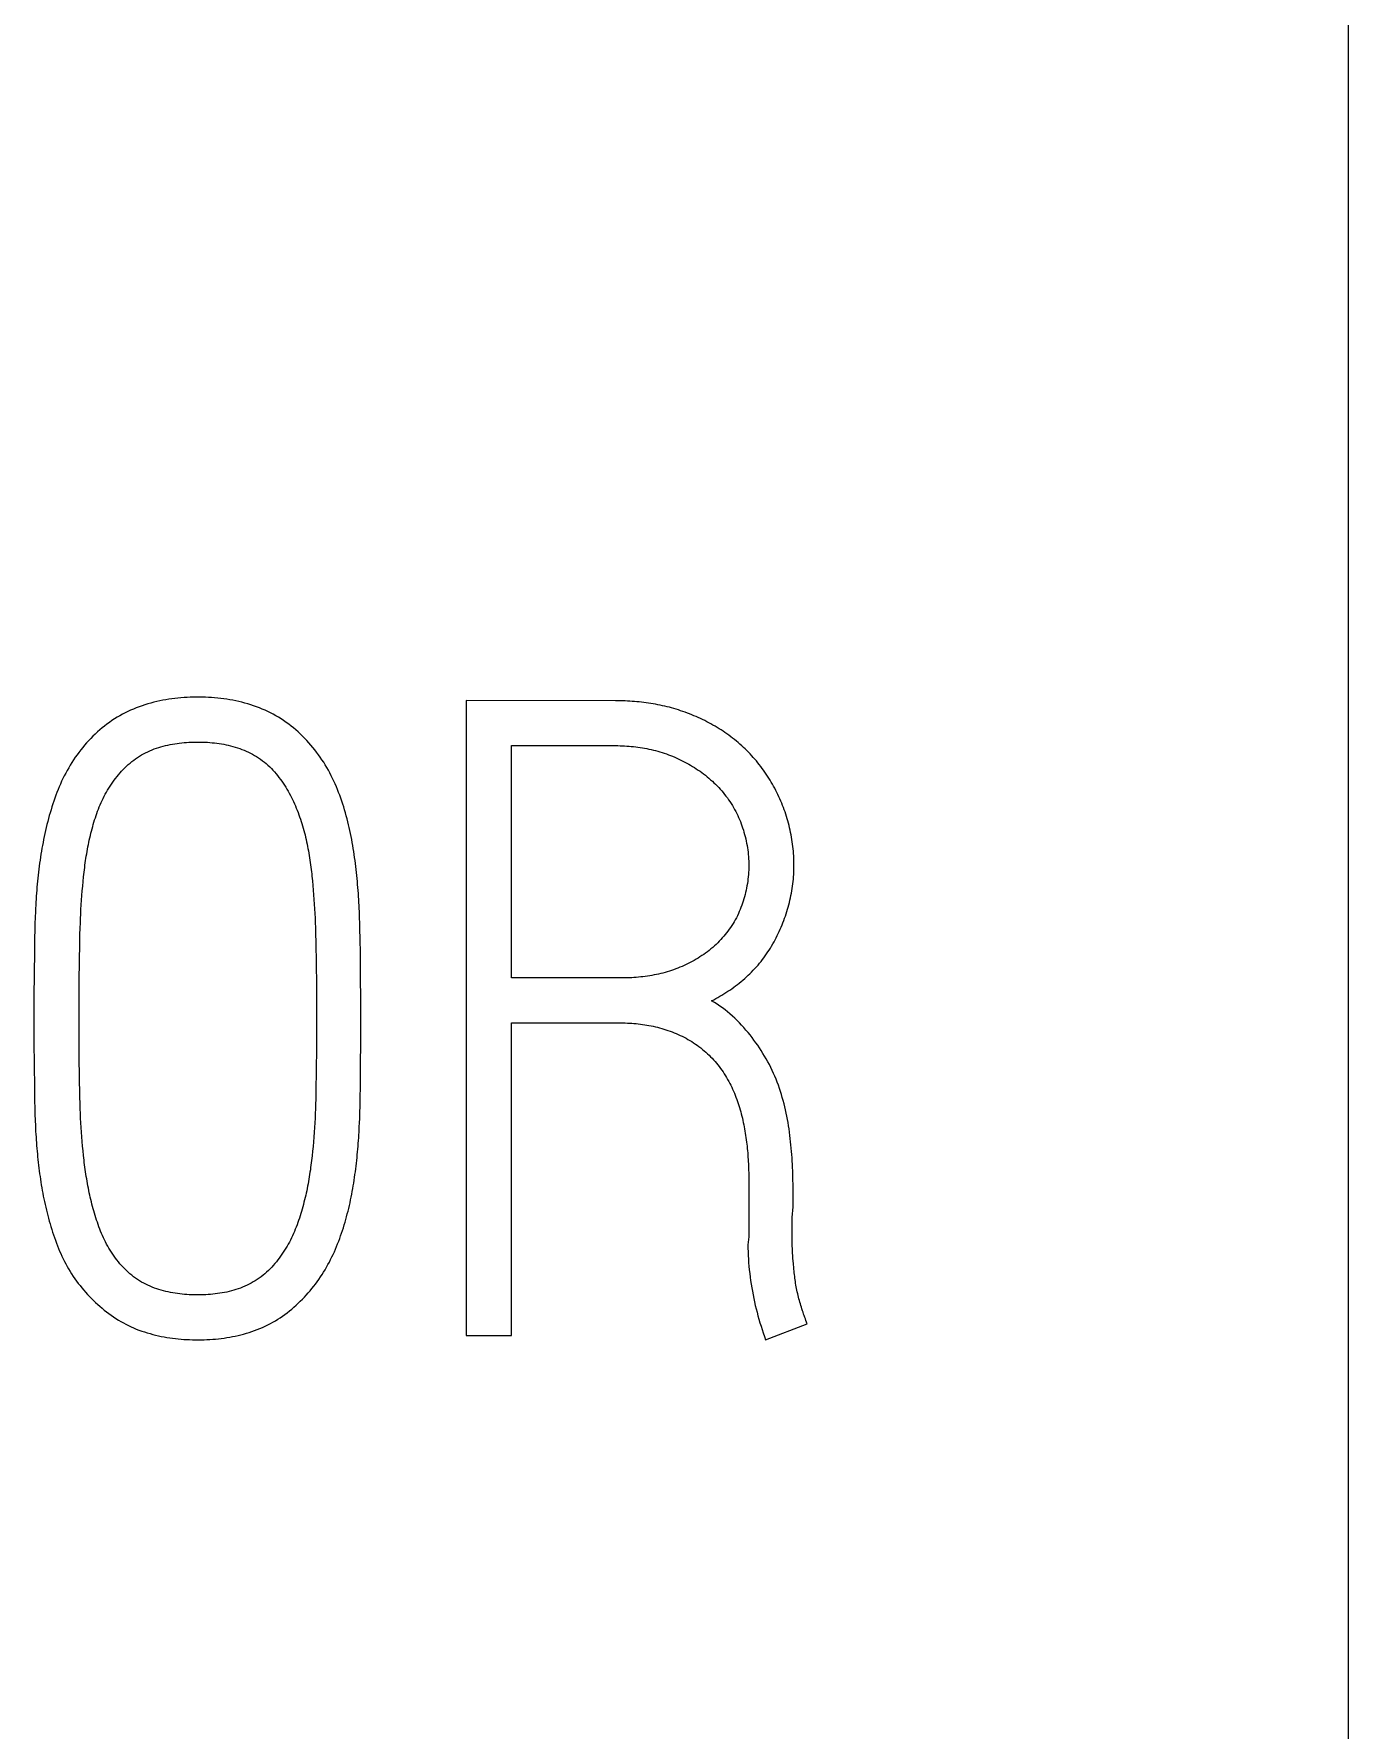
# Model space of a CAD drawing. Extents: x 0 to 420, y 0 to 297.
# Drawn here: x 141.08 to 145.22, y 192.1 to 197.44 of the extents above; entities that cross this region are included whole.
import ezdxf

# ---------------------------------------------------------------- set-up
doc = ezdxf.new("R2010")
doc.units = 0
doc.header["$LTSCALE"] = 23.1
doc.layers.add('10000_FRONT', color=7, linetype='CONTINUOUS')
doc.layers.add('10500_FRONT_LABELING', color=7, linetype='CONTINUOUS')

msp = doc.modelspace()

# ---------------------------------------------------------------- linework, layer by layer
at = {"layer": '10000_FRONT', "color": 7, "linetype": 'CONTINUOUS'}
msp.add_line((145.2156, 230.6424), (145.2156, 140.6424), dxfattribs=at)
at = {"layer": '10500_FRONT_LABELING', "color": 7, "linetype": 'CONTINUOUS'}
for p, q in [((142.4375, 195.3424), (142.4375, 193.3424)), ((142.5799, 194.4686), (142.5799, 195.2009)), ((142.5799, 195.2009), (142.9008, 195.2009)), ((141.2294, 194.7579), (141.2308, 194.7726)), ((141.9516, 194.7889), (141.9531, 194.7743)), ((141.9531, 194.7743), (141.9544, 194.7597)), ((141.9544, 194.7597), (141.9557, 194.7451)), ((141.2249, 194.6994), (141.2259, 194.7141)), ((141.2259, 194.7141), (141.227, 194.7287)), ((141.227, 194.7287), (141.2281, 194.7433)), ((141.2281, 194.7433), (141.2294, 194.7579)), ((141.9557, 194.7451), (141.9569, 194.7305)), ((141.9569, 194.7305), (141.958, 194.7158)), ((141.958, 194.7158), (141.959, 194.7011)), ((141.0795, 194.6595), (141.0789, 194.6405)), ((141.222, 194.6408), (141.2226, 194.6555)), ((141.2226, 194.6555), (141.2233, 194.6701)), ((141.2233, 194.6701), (141.224, 194.6848)), ((141.224, 194.6848), (141.2249, 194.6994)), ((141.959, 194.7011), (141.9599, 194.6864)), ((141.9599, 194.6864), (141.9606, 194.6718)), ((141.9606, 194.6718), (141.9613, 194.657)), ((141.9613, 194.657), (141.9619, 194.6423)), ((142.1017, 194.6592), (142.101, 194.6782)), ((142.1023, 194.6402), (142.1017, 194.6592)), ((141.0784, 194.6214), (141.0778, 194.5929)), ((141.0789, 194.6405), (141.0784, 194.6214)), ((141.2203, 194.5822), (141.2208, 194.6042)), ((141.2208, 194.6042), (141.2215, 194.6262)), ((141.2215, 194.6262), (141.222, 194.6408)), ((141.9619, 194.6423), (141.9625, 194.6276)), ((141.9625, 194.6276), (141.9631, 194.6055)), ((141.9631, 194.6055), (141.9637, 194.5834)), ((142.1028, 194.6212), (142.1023, 194.6402)), ((142.1034, 194.5927), (142.1028, 194.6212)), ((141.0772, 194.5548), (141.0763, 194.4787)), ((141.0778, 194.5929), (141.0772, 194.5548)), ((141.2195, 194.5382), (141.2199, 194.5602)), ((141.2199, 194.5602), (141.2203, 194.5822)), ((141.9637, 194.5834), (141.9641, 194.5613)), ((141.9641, 194.5613), (141.9646, 194.5318)), ((142.1042, 194.5451), (142.1034, 194.5927)), ((142.105, 194.469), (142.1042, 194.5451)), ((141.2186, 194.4722), (141.2191, 194.5089)), ((141.2191, 194.5089), (141.2195, 194.5382)), ((141.9646, 194.5318), (141.9651, 194.4949)), ((141.9651, 194.4949), (141.9654, 194.4654)), ((141.0763, 194.4787), (141.0759, 194.412)), ((141.2182, 194.4135), (141.2184, 194.4429)), ((141.2184, 194.4429), (141.2186, 194.4722)), ((141.9654, 194.4654), (141.9657, 194.4359)), ((142.1054, 194.4024), (142.105, 194.469)), ((142.9231, 194.4686), (142.5799, 194.4686)), ((141.0759, 194.412), (141.0757, 194.3243)), ((141.2181, 194.3842), (141.2182, 194.4135)), ((141.9657, 194.4359), (141.9658, 194.4065)), ((141.9658, 194.4065), (141.9659, 194.377)), ((142.1055, 194.3548), (142.1054, 194.4024)), ((141.2181, 194.3548), (141.2181, 194.3842)), ((141.2181, 194.2946), (141.2181, 194.3548)), ((141.9659, 194.377), (141.9659, 194.3169)), ((142.1053, 194.2614), (142.1055, 194.3548)), ((141.0757, 194.3243), (141.0759, 194.2618)), ((141.2182, 194.2648), (141.2181, 194.2946)), ((141.9659, 194.2871), (141.9657, 194.2574)), ((141.9659, 194.3169), (141.9659, 194.2871)), ((142.5799, 193.3424), (142.5799, 194.3271)), ((142.5799, 194.3271), (142.9175, 194.3271)), ((141.0759, 194.2618), (141.0763, 194.1992)), ((141.2184, 194.2351), (141.2182, 194.2648)), ((141.2187, 194.2054), (141.2184, 194.2351)), ((141.9655, 194.2276), (141.9652, 194.1978)), ((141.9657, 194.2574), (141.9655, 194.2276)), ((142.1049, 194.1986), (142.1053, 194.2614)), ((141.0763, 194.1992), (141.0773, 194.1188)), ((141.2192, 194.1682), (141.2187, 194.2054)), ((141.9652, 194.1978), (141.9647, 194.1606)), ((142.1041, 194.1267), (142.1049, 194.1986)), ((141.0773, 194.1188), (141.0778, 194.0831)), ((141.2196, 194.1384), (141.2192, 194.1682)), ((141.22, 194.1161), (141.2196, 194.1384)), ((141.9643, 194.1309), (141.9638, 194.1085)), ((141.9647, 194.1606), (141.9643, 194.1309)), ((142.1035, 194.0908), (142.1041, 194.1267)), ((141.0778, 194.0831), (141.0784, 194.0563)), ((141.2205, 194.0938), (141.22, 194.1161)), ((141.2211, 194.0715), (141.2205, 194.0938)), ((141.2216, 194.0567), (141.2211, 194.0715)), ((141.9629, 194.0713), (141.9624, 194.0565)), ((141.9633, 194.0862), (141.9629, 194.0713)), ((141.9638, 194.1085), (141.9633, 194.0862)), ((142.103, 194.0639), (142.1035, 194.0908)), ((141.0784, 194.0563), (141.0789, 194.0385)), ((141.0789, 194.0385), (141.0795, 194.0207)), ((141.0795, 194.0207), (141.0803, 194.0028)), ((141.2221, 194.0418), (141.2216, 194.0567)), ((141.2228, 194.0269), (141.2221, 194.0418)), ((141.2235, 194.0121), (141.2228, 194.0269)), ((141.2244, 193.9973), (141.2235, 194.0121)), ((141.9605, 194.0119), (141.9596, 193.997)), ((141.9612, 194.0267), (141.9605, 194.0119)), ((141.9619, 194.0416), (141.9612, 194.0267)), ((141.9624, 194.0565), (141.9619, 194.0416)), ((142.1019, 194.028), (142.1025, 194.0459)), ((142.1025, 194.0459), (142.103, 194.0639)), ((141.2254, 193.9825), (141.2244, 193.9973)), ((141.2264, 193.9677), (141.2254, 193.9825)), ((141.2277, 193.953), (141.2264, 193.9677)), ((141.9575, 193.9674), (141.9563, 193.9526)), ((141.9586, 193.9822), (141.9575, 193.9674)), ((141.9596, 193.997), (141.9586, 193.9822)), ((141.229, 193.9382), (141.2277, 193.953)), ((141.2304, 193.9235), (141.229, 193.9382)), ((141.232, 193.9088), (141.2304, 193.9235)), ((141.955, 193.9378), (141.9535, 193.923)), ((141.9563, 193.9526), (141.955, 193.9378)), ((143.3277, 193.8347), (143.3277, 193.653)), ((143.4673, 193.7446), (143.4672, 193.8102)), ((143.4645, 193.6558), (143.4645, 193.6947)), ((143.3277, 193.653), (143.3249, 193.6281)), ((143.4645, 193.6447), (143.4645, 193.6558)), ((143.4693, 193.556), (143.4683, 193.5671)), ((143.3808, 193.3285), (143.5119, 193.3784)), ((142.4375, 193.3424), (142.5799, 193.3424))]:
    msp.add_line(p, q, dxfattribs=at)
for points in [[(142.101, 194.6782), (142.1006, 194.6877), (142.1001, 194.6971), (142.0996, 194.7066), (142.099, 194.7161), (142.0984, 194.7256), (142.0977, 194.735), (142.097, 194.7445), (142.0963, 194.754), (142.0955, 194.7634), (142.0946, 194.7729), (142.0937, 194.7823), (142.0928, 194.7918), (142.0918, 194.8012), (142.0908, 194.8107), (142.0897, 194.8201), (142.0885, 194.8295), (142.0873, 194.839), (142.086, 194.8484), (142.0847, 194.8578), (142.0833, 194.8672), (142.0818, 194.8766), (142.0802, 194.886), (142.0786, 194.8954), (142.0769, 194.9048), (142.0751, 194.9142), (142.0732, 194.9235), (142.0712, 194.9329), (142.0691, 194.9423), (142.0669, 194.9516), (142.0646, 194.961), (142.0622, 194.9703), (142.0597, 194.9796), (142.057, 194.9889), (142.0543, 194.9982), (142.0515, 195.0075), (142.0485, 195.0167), (142.0455, 195.0259), (142.0424, 195.035), (142.0391, 195.0441), (142.0357, 195.0531), (142.0322, 195.0621), (142.0285, 195.071), (142.0247, 195.0798), (142.0208, 195.0886), (142.0167, 195.0973), (142.0124, 195.106), (142.008, 195.1146), (142.0034, 195.1231), (141.9986, 195.1315), (141.9937, 195.1399), (141.9885, 195.1481), (141.9832, 195.1562), (141.9777, 195.1642), (141.9721, 195.1721), (141.9664, 195.1799), (141.9605, 195.1875), (141.9545, 195.195), (141.9484, 195.2023), (141.9421, 195.2096), (141.9356, 195.2167), (141.929, 195.2236), (141.9222, 195.2305), (141.9153, 195.2371), (141.9083, 195.2437), (141.901, 195.2501), (141.8936, 195.2563), (141.886, 195.2624), (141.8783, 195.2683), (141.8704, 195.2741), (141.8624, 195.2796), (141.8544, 195.2849), (141.8462, 195.29), (141.8379, 195.2949), (141.8295, 195.2996), (141.821, 195.304), (141.8124, 195.3083), (141.8037, 195.3123), (141.7949, 195.3161), (141.786, 195.3198), (141.777, 195.3232), (141.7679, 195.3264), (141.7587, 195.3295), (141.7494, 195.3323), (141.7401, 195.335), (141.7306, 195.3374), (141.7212, 195.3397), (141.7117, 195.3418), (141.7022, 195.3437), (141.6927, 195.3454), (141.6832, 195.3469), (141.6737, 195.3483), (141.6642, 195.3495), (141.6546, 195.3505), (141.645, 195.3513), (141.6354, 195.3521), (141.6258, 195.3526), (141.6162, 195.353), (141.6066, 195.3533), (141.5969, 195.3534), (141.5873, 195.3534), (141.5776, 195.3533), (141.5679, 195.353), (141.5582, 195.3526), (141.5486, 195.352), (141.5389, 195.3513), (141.5292, 195.3505), (141.5196, 195.3494), (141.5101, 195.3482), (141.5005, 195.3469), (141.491, 195.3453), (141.4816, 195.3436), (141.4721, 195.3418), (141.4628, 195.3397), (141.4534, 195.3374), (141.4441, 195.335), (141.4348, 195.3324), (141.4256, 195.3295), (141.4164, 195.3265), (141.4073, 195.3233), (141.3982, 195.3198), (141.3892, 195.3161), (141.3803, 195.3123), (141.3715, 195.3082), (141.3628, 195.3039), (141.3543, 195.2995), (141.3459, 195.2948), (141.3376, 195.2899), (141.3295, 195.2848), (141.3214, 195.2795), (141.3135, 195.274), (141.3057, 195.2684), (141.2981, 195.2625), (141.2905, 195.2564), (141.2831, 195.2502), (141.2758, 195.2437), (141.2687, 195.2371), (141.2617, 195.2304), (141.2549, 195.2235), (141.2483, 195.2165), (141.2418, 195.2094), (141.2355, 195.2021), (141.2293, 195.1947), (141.2232, 195.1872), (141.2174, 195.1795), (141.2116, 195.1718), (141.206, 195.1639), (141.2006, 195.1559), (141.1953, 195.1478), (141.1901, 195.1395), (141.1852, 195.1312), (141.1804, 195.1228), (141.1758, 195.1143), (141.1714, 195.1057), (141.1672, 195.0971), (141.1631, 195.0884), (141.1592, 195.0797), (141.1554, 195.0709), (141.1518, 195.062), (141.1483, 195.0531), (141.1449, 195.0441), (141.1416, 195.0351), (141.1385, 195.0261), (141.1354, 195.017), (141.1325, 195.0078), (141.1296, 194.9987)], [(143.2105, 194.3965), (143.2172, 194.3999), (143.2237, 194.4035), (143.2302, 194.4071), (143.2367, 194.4108), (143.2431, 194.4146), (143.2494, 194.4185), (143.2557, 194.4225), (143.2619, 194.4265), (143.2681, 194.4306), (143.2742, 194.4348), (143.2802, 194.4391), (143.2861, 194.4435), (143.292, 194.448), (143.2979, 194.4526), (143.3036, 194.4572), (143.3093, 194.462), (143.3149, 194.4669), (143.3205, 194.4718), (143.326, 194.4769), (143.3314, 194.4821), (143.3367, 194.4873), (143.3419, 194.4927), (143.3471, 194.4981), (143.3521, 194.5037), (143.357, 194.5093), (143.3617, 194.5149), (143.3664, 194.5207), (143.371, 194.5265), (143.3754, 194.5324), (143.3797, 194.5384), (143.384, 194.5444), (143.3881, 194.5506), (143.3921, 194.5567), (143.396, 194.563), (143.3998, 194.5693), (143.4036, 194.5757), (143.4072, 194.5821), (143.4107, 194.5887), (143.4141, 194.5952), (143.4175, 194.6019), (143.4207, 194.6086), (143.4239, 194.6153), (143.4269, 194.6221), (143.4299, 194.629), (143.4327, 194.6359), (143.4355, 194.6428), (143.4381, 194.6498), (143.4407, 194.6568), (143.4431, 194.6638), (143.4455, 194.6708), (143.4477, 194.6778), (143.4499, 194.6849), (143.4519, 194.6921), (143.4539, 194.6992), (143.4557, 194.7064), (143.4575, 194.7136), (143.4591, 194.7208), (143.4606, 194.7281), (143.462, 194.7354), (143.4633, 194.7427), (143.4645, 194.7501), (143.4656, 194.7575), (143.4665, 194.7649), (143.4674, 194.7723), (143.4681, 194.7797), (143.4687, 194.7872), (143.4692, 194.7946), (143.4696, 194.802), (143.4698, 194.8094), (143.47, 194.8168), (143.4701, 194.8242), (143.47, 194.8315), (143.4698, 194.8389), (143.4696, 194.8463), (143.4692, 194.8537), (143.4687, 194.861), (143.4681, 194.8684), (143.4674, 194.8757), (143.4666, 194.8831), (143.4657, 194.8904), (143.4647, 194.8978), (143.4635, 194.9051), (143.4623, 194.9125), (143.461, 194.9198), (143.4595, 194.9271), (143.4579, 194.9344), (143.4563, 194.9417), (143.4545, 194.9489), (143.4527, 194.9561), (143.4507, 194.9633), (143.4486, 194.9704), (143.4465, 194.9775), (143.4442, 194.9846), (143.4419, 194.9916), (143.4394, 194.9986), (143.4369, 195.0055), (143.4343, 195.0124), (143.4315, 195.0193), (143.4287, 195.0261), (143.4258, 195.0329), (143.4228, 195.0396), (143.4196, 195.0464), (143.4164, 195.053), (143.4131, 195.0596), (143.4096, 195.0662), (143.4061, 195.0728), (143.4024, 195.0793), (143.3987, 195.0857), (143.3948, 195.0921), (143.3908, 195.0985), (143.3868, 195.1048), (143.3827, 195.111), (143.3785, 195.1171), (143.3742, 195.1231), (143.3698, 195.1291), (143.3653, 195.135), (143.3608, 195.1408), (143.3562, 195.1466), (143.3515, 195.1523), (143.3467, 195.1579), (143.3418, 195.1635), (143.3369, 195.169), (143.3318, 195.1744), (143.3267, 195.1797), (143.3215, 195.185), (143.3162, 195.1902), (143.3109, 195.1953), (143.3054, 195.2003), (143.2999, 195.2053), (143.2942, 195.2102), (143.2885, 195.215), (143.2827, 195.2197), (143.2768, 195.2243), (143.2709, 195.2289), (143.2649, 195.2333), (143.2588, 195.2377), (143.2527, 195.2419), (143.2465, 195.246), (143.2403, 195.2501), (143.234, 195.254), (143.2277, 195.2579), (143.2214, 195.2617), (143.2149, 195.2654), (143.2085, 195.269), (143.202, 195.2725), (143.1954, 195.276), (143.1888, 195.2794), (143.1821, 195.2826), (143.1754, 195.2858), (143.1687, 195.289), (143.1619, 195.292), (143.1551, 195.2949), (143.1482, 195.2978), (143.1412, 195.3006), (143.1342, 195.3033), (143.1272, 195.3059), (143.1202, 195.3084), (143.1131, 195.3108), (143.1061, 195.3131), (143.099, 195.3153), (143.0919, 195.3174), (143.0847, 195.3194), (143.0776, 195.3214), (143.0704, 195.3232), (143.0632, 195.3249), (143.056, 195.3266), (143.0487, 195.3281), (143.0415, 195.3296), (143.0342, 195.3309), (143.0269, 195.3322), (143.0196, 195.3334), (143.0123, 195.3346), (143.0049, 195.3356), (142.9976, 195.3366), (142.9902, 195.3374), (142.9828, 195.3382), (142.9754, 195.339), (142.9679, 195.3396), (142.9605, 195.3402), (142.953, 195.3407), (142.9456, 195.3412), (142.9381, 195.3415), (142.9307, 195.3418), (142.9232, 195.3421), (142.9157, 195.3422), (142.9083, 195.3423), (142.4375, 195.3424)], [(141.2308, 194.7726), (141.2323, 194.7872), (141.2331, 194.7945), (141.2339, 194.8018), (141.2347, 194.8091), (141.2356, 194.8164), (141.2366, 194.8237), (141.2376, 194.831), (141.2386, 194.8383), (141.2396, 194.8455), (141.2408, 194.8528), (141.2419, 194.86), (141.2432, 194.8672), (141.2444, 194.8744), (141.2458, 194.8816), (141.2472, 194.8888), (141.2487, 194.8959), (141.2502, 194.9031), (141.2518, 194.9102), (141.2535, 194.9173), (141.2552, 194.9244), (141.257, 194.9314), (141.2588, 194.9385), (141.2608, 194.9455), (141.2628, 194.9525), (141.2648, 194.9595), (141.267, 194.9665), (141.2692, 194.9734), (141.2715, 194.9803), (141.2739, 194.9872), (141.2764, 194.9941), (141.279, 195.0009), (141.2817, 195.0077), (141.2846, 195.0145), (141.2875, 195.0212), (141.2906, 195.0279), (141.2938, 195.0346), (141.2971, 195.0412), (141.3006, 195.0478), (141.3042, 195.0543), (141.308, 195.0607), (141.3118, 195.0671), (141.3158, 195.0733), (141.3199, 195.0794), (141.3241, 195.0855), (141.3284, 195.0915), (141.3329, 195.0974), (141.3375, 195.1032), (141.3422, 195.1089), (141.347, 195.1145), (141.352, 195.12), (141.3571, 195.1254), (141.3623, 195.1307), (141.3677, 195.1359), (141.3731, 195.1409), (141.3787, 195.1457), (141.3844, 195.1504), (141.3902, 195.1549), (141.3961, 195.1593), (141.4021, 195.1634), (141.4082, 195.1674), (141.4145, 195.1713), (141.4209, 195.1749), (141.4275, 195.1784), (141.4341, 195.1816), (141.4409, 195.1847), (141.4478, 195.1876), (141.4548, 195.1903), (141.4618, 195.1928), (141.4688, 195.1951), (141.4759, 195.1972), (141.483, 195.1991), (141.4902, 195.2009), (141.4974, 195.2026), (141.5046, 195.2041), (141.5119, 195.2054), (141.5192, 195.2066), (141.5265, 195.2077), (141.5338, 195.2087), (141.5412, 195.2095), (141.5486, 195.2102), (141.5561, 195.2108), (141.5635, 195.2112), (141.5709, 195.2116), (141.5783, 195.2118), (141.5857, 195.212), (141.593, 195.212), (141.6004, 195.2119), (141.6078, 195.2118), (141.6151, 195.2115), (141.6225, 195.2111), (141.6298, 195.2106), (141.6371, 195.21), (141.6445, 195.2092), (141.6518, 195.2084), (141.659, 195.2074), (141.6663, 195.2062), (141.6736, 195.205), (141.6809, 195.2035), (141.6881, 195.202), (141.6953, 195.2002), (141.7026, 195.1983), (141.7097, 195.1962), (141.7169, 195.194), (141.7239, 195.1916), (141.7309, 195.189), (141.7378, 195.1863), (141.7446, 195.1833), (141.7514, 195.1802), (141.758, 195.177), (141.7646, 195.1735), (141.771, 195.1698), (141.7774, 195.166), (141.7837, 195.1619), (141.7899, 195.1576), (141.7959, 195.1532), (141.8018, 195.1486), (141.8075, 195.1439), (141.8131, 195.139), (141.8184, 195.1339), (141.8237, 195.1287), (141.8287, 195.1233), (141.8337, 195.1177), (141.8385, 195.112), (141.8431, 195.1062), (141.8477, 195.1003), (141.8521, 195.0943), (141.8564, 195.0882), (141.8607, 195.0821), (141.8648, 195.0759), (141.8688, 195.0696), (141.8726, 195.0633), (141.8764, 195.057), (141.88, 195.0505), (141.8836, 195.044), (141.887, 195.0375), (141.8903, 195.0309), (141.8934, 195.0242), (141.8965, 195.0175), (141.8995, 195.0107), (141.9023, 195.0039), (141.9051, 194.997)], [(142.9008, 195.2009), (142.9079, 195.2009), (142.915, 195.2007), (142.9221, 195.2005), (142.9292, 195.2003), (142.9363, 195.1999), (142.9433, 195.1995), (142.9504, 195.199), (142.9574, 195.1983), (142.9645, 195.1976), (142.9715, 195.1969), (142.9785, 195.196), (142.9855, 195.195), (142.9924, 195.1939), (142.9994, 195.1927), (143.0063, 195.1914), (143.0133, 195.19), (143.0202, 195.1885), (143.0271, 195.1869), (143.034, 195.1852), (143.0408, 195.1833), (143.0477, 195.1813), (143.0545, 195.1792), (143.0613, 195.177), (143.068, 195.1746), (143.0747, 195.1722), (143.0813, 195.1696), (143.0878, 195.167), (143.0943, 195.1642), (143.1008, 195.1614), (143.1072, 195.1584), (143.1135, 195.1554), (143.1198, 195.1522), (143.1261, 195.149), (143.1322, 195.1457), (143.1384, 195.1423), (143.1445, 195.1388), (143.1505, 195.1352), (143.1565, 195.1315), (143.1624, 195.1277), (143.1682, 195.1238), (143.1741, 195.1198), (143.1798, 195.1156), (143.1855, 195.1114), (143.1911, 195.1071), (143.1967, 195.1026), (143.2022, 195.0981), (143.2076, 195.0934), (143.2129, 195.0886), (143.2181, 195.0837), (143.2232, 195.0788), (143.2282, 195.0737), (143.2331, 195.0686), (143.2379, 195.0634), (143.2426, 195.0581), (143.2471, 195.0527), (143.2516, 195.0472), (143.2559, 195.0416), (143.2602, 195.0359), (143.2643, 195.0302), (143.2683, 195.0243), (143.2722, 195.0183), (143.2759, 195.0122), (143.2796, 195.0061), (143.2831, 194.9998), (143.2864, 194.9935), (143.2896, 194.9872), (143.2927, 194.9808), (143.2957, 194.9743), (143.2985, 194.9678), (143.3011, 194.9612), (143.3037, 194.9546), (143.3061, 194.948), (143.3084, 194.9413), (143.3106, 194.9345), (143.3126, 194.9277), (143.3145, 194.9209), (143.3163, 194.914), (143.318, 194.9071), (143.3196, 194.9001), (143.321, 194.8931), (143.3223, 194.8861), (143.3235, 194.8791), (143.3245, 194.872), (143.3254, 194.865), (143.3261, 194.858), (143.3267, 194.8509), (143.3272, 194.8439), (143.3275, 194.8368), (143.3277, 194.8298), (143.3277, 194.8227), (143.3277, 194.8156), (143.3274, 194.8086), (143.3271, 194.8015), (143.3266, 194.7944), (143.3259, 194.7873), (143.3252, 194.7802), (143.3243, 194.7731), (143.3232, 194.766), (143.322, 194.759), (143.3207, 194.752), (143.3193, 194.7451), (143.3177, 194.7382), (143.316, 194.7313), (143.3142, 194.7245), (143.3122, 194.7177), (143.3102, 194.7109), (143.308, 194.7042), (143.3056, 194.6976), (143.3031, 194.6909), (143.3005, 194.6843), (143.2978, 194.6778), (143.2948, 194.6713), (143.2918, 194.6649), (143.2886, 194.6585), (143.2852, 194.6521), (143.2817, 194.6459), (143.278, 194.6398), (143.2743, 194.6338), (143.2703, 194.6279), (143.2663, 194.6221), (143.2622, 194.6164), (143.2579, 194.6108), (143.2535, 194.6053), (143.249, 194.5999), (143.2443, 194.5946), (143.2396, 194.5893), (143.2347, 194.5842), (143.2297, 194.5792), (143.2246, 194.5743), (143.2194, 194.5694), (143.214, 194.5647), (143.2085, 194.5601), (143.203, 194.5556), (143.1974, 194.5512), (143.1917, 194.547), (143.1859, 194.5429), (143.18, 194.5389), (143.174, 194.535), (143.168, 194.5313), (143.1619, 194.5276), (143.1558, 194.5241), (143.1496, 194.5206), (143.1433, 194.5173), (143.1369, 194.5141), (143.1305, 194.511), (143.124, 194.5079), (143.1175, 194.505), (143.1109, 194.5022), (143.1043, 194.4996), (143.0977, 194.497), (143.091, 194.4946), (143.0843, 194.4923), (143.0776, 194.4901), (143.0708, 194.488), (143.064, 194.4861), (143.0572, 194.4842), (143.0503, 194.4825), (143.0434, 194.4809), (143.0365, 194.4794), (143.0295, 194.478), (143.0225, 194.4767), (143.0155, 194.4755), (143.0085, 194.4744), (143.0014, 194.4734), (142.9943, 194.4726), (142.9872, 194.4718), (142.9801, 194.4711), (142.973, 194.4705), (142.9659, 194.47), (142.9588, 194.4695), (142.9517, 194.4692), (142.9445, 194.4689), (142.9374, 194.4687), (142.9302, 194.4686), (142.9231, 194.4686)], [(141.1296, 194.9987), (141.1269, 194.9894), (141.1242, 194.9802), (141.1216, 194.9709), (141.1191, 194.9616), (141.1168, 194.9523), (141.1145, 194.9429), (141.1123, 194.9335), (141.1102, 194.9241), (141.1082, 194.9147), (141.1062, 194.9053), (141.1044, 194.8959), (141.1027, 194.8865), (141.101, 194.8771), (141.0994, 194.8677), (141.0979, 194.8583), (141.0964, 194.8488), (141.0951, 194.8394), (141.0938, 194.83), (141.0925, 194.8205), (141.0913, 194.8111), (141.0902, 194.8016), (141.0891, 194.7922), (141.0881, 194.7827), (141.0871, 194.7733), (141.0862, 194.7638), (141.0853, 194.7543), (141.0845, 194.7449), (141.0838, 194.7354), (141.0831, 194.7259), (141.0824, 194.7164), (141.0818, 194.707), (141.0813, 194.6975), (141.0808, 194.688), (141.0803, 194.6785), (141.0795, 194.6595)], [(141.9051, 194.997), (141.9078, 194.9901), (141.9103, 194.9831), (141.9128, 194.9761), (141.9152, 194.9691), (141.9176, 194.962), (141.9198, 194.9549), (141.9219, 194.9478), (141.924, 194.9406), (141.926, 194.9335), (141.9279, 194.9264), (141.9297, 194.9192), (141.9315, 194.912), (141.9332, 194.9049), (141.9348, 194.8977), (141.9363, 194.8905), (141.9377, 194.8833), (141.9391, 194.8761), (141.9405, 194.8688), (141.9417, 194.8616), (141.9429, 194.8544), (141.9441, 194.8471), (141.9452, 194.8399), (141.9462, 194.8326), (141.9472, 194.8254), (141.9482, 194.8181), (141.9491, 194.8108), (141.9499, 194.8035), (141.9508, 194.7962), (141.9516, 194.7889)], [(143.4672, 193.8102), (143.4671, 193.8204), (143.467, 193.8306), (143.4668, 193.8408), (143.4665, 193.851), (143.4661, 193.8611), (143.4657, 193.8713), (143.4652, 193.8814), (143.4647, 193.8916), (143.464, 193.9017), (143.4633, 193.9119), (143.4625, 193.922), (143.4616, 193.9321), (143.4606, 193.9423), (143.4596, 193.9524), (143.4584, 193.9625), (143.4572, 193.9726), (143.4559, 193.9827), (143.4545, 193.9928), (143.4529, 194.0028), (143.4513, 194.0129), (143.4495, 194.0229), (143.4476, 194.0329), (143.4456, 194.0428), (143.4435, 194.0527), (143.4412, 194.0626), (143.4387, 194.0724), (143.4362, 194.0822), (143.4334, 194.0919), (143.4305, 194.1016), (143.4275, 194.1112), (143.4243, 194.1208), (143.4209, 194.1303), (143.4174, 194.1398), (143.4137, 194.1493), (143.4098, 194.1587), (143.4057, 194.168), (143.4015, 194.1773), (143.3971, 194.1865), (143.3925, 194.1956), (143.3877, 194.2046), (143.3828, 194.2135), (143.3777, 194.2223), (143.3725, 194.231), (143.3671, 194.2396), (143.3616, 194.248), (143.3559, 194.2564), (143.3501, 194.2647), (143.3441, 194.2728), (143.338, 194.2809), (143.3317, 194.2889), (143.3254, 194.2968), (143.3188, 194.3045), (143.3121, 194.3122), (143.3052, 194.3197), (143.2982, 194.3271), (143.291, 194.3344), (143.2836, 194.3415), (143.2761, 194.3484), (143.2685, 194.3551), (143.2607, 194.3616), (143.2528, 194.368), (143.2447, 194.3741), (143.2364, 194.38), (143.228, 194.3857), (143.2193, 194.3912), (143.2105, 194.3965)], [(142.9175, 194.3271), (142.9245, 194.3271), (142.9314, 194.327), (142.9383, 194.3268), (142.9452, 194.3265), (142.9521, 194.3261), (142.9589, 194.3257), (142.9658, 194.3252), (142.9726, 194.3246), (142.9794, 194.3239), (142.9862, 194.3231), (142.993, 194.3222), (142.9998, 194.3212), (143.0066, 194.3201), (143.0133, 194.3189), (143.02, 194.3177), (143.0268, 194.3163), (143.0334, 194.3148), (143.0401, 194.3132), (143.0468, 194.3115), (143.0534, 194.3096), (143.06, 194.3077), (143.0666, 194.3056), (143.0732, 194.3034), (143.0798, 194.3011), (143.0863, 194.2987), (143.0928, 194.2961), (143.0992, 194.2935), (143.1055, 194.2907), (143.1118, 194.2878), (143.118, 194.2848), (143.1242, 194.2816), (143.1302, 194.2784), (143.1362, 194.275), (143.1422, 194.2715), (143.148, 194.2679), (143.1538, 194.2642), (143.1596, 194.2603), (143.1652, 194.2564), (143.1708, 194.2522), (143.1763, 194.248), (143.1818, 194.2437), (143.1871, 194.2392), (143.1923, 194.2346), (143.1975, 194.2299), (143.2025, 194.2252), (143.2074, 194.2203), (143.2122, 194.2154), (143.2168, 194.2103), (143.2214, 194.2052), (143.2259, 194.1999), (143.2302, 194.1946), (143.2344, 194.1892), (143.2386, 194.1836), (143.2426, 194.178), (143.2465, 194.1723), (143.2503, 194.1665), (143.254, 194.1606), (143.2576, 194.1547), (143.2611, 194.1487), (143.2645, 194.1426), (143.2677, 194.1365), (143.2709, 194.1303), (143.2739, 194.1241), (143.2768, 194.1179), (143.2796, 194.1116), (143.2823, 194.1053), (143.2849, 194.0989), (143.2874, 194.0925), (143.2898, 194.0861), (143.2921, 194.0796), (143.2943, 194.0731), (143.2964, 194.0666), (143.2985, 194.06), (143.3004, 194.0534), (143.3023, 194.0467), (143.3041, 194.04), (143.3058, 194.0333), (143.3074, 194.0266), (143.3089, 194.0198), (143.3104, 194.0131), (143.3118, 194.0063), (143.3131, 193.9995), (143.3144, 193.9927), (143.3156, 193.9859), (143.3167, 193.9791), (143.3178, 193.9722), (143.3188, 193.9654), (143.3197, 193.9586), (143.3206, 193.9517), (143.3214, 193.9449), (143.3222, 193.9381), (143.3229, 193.9312), (143.3236, 193.9243), (143.3242, 193.9175), (143.3247, 193.9106), (143.3252, 193.9037), (143.3257, 193.8968), (143.3261, 193.89), (143.3264, 193.8831), (143.3268, 193.8762), (143.327, 193.8693), (143.3272, 193.8624), (143.3274, 193.8555), (143.3276, 193.8486), (143.3277, 193.8416), (143.3277, 193.8347)], [(142.0105, 193.5813), (142.0145, 193.5895), (142.0184, 193.5976), (142.0221, 193.6058), (142.0257, 193.6141), (142.0292, 193.6224), (142.0325, 193.6308), (142.0358, 193.6392), (142.0389, 193.6476), (142.042, 193.656), (142.0449, 193.6646), (142.0478, 193.6731), (142.0505, 193.6817), (142.0532, 193.6903), (142.0558, 193.6989), (142.0583, 193.7076), (142.0607, 193.7163), (142.063, 193.725), (142.0653, 193.7338), (142.0674, 193.7426), (142.0695, 193.7514), (142.0715, 193.7603), (142.0734, 193.7691), (142.0752, 193.778), (142.0769, 193.7869), (142.0786, 193.7958), (142.0802, 193.8047), (142.0817, 193.8136), (142.0831, 193.8225), (142.0845, 193.8314), (142.0858, 193.8403), (142.0871, 193.8492), (142.0883, 193.8581), (142.0894, 193.867), (142.0905, 193.8759), (142.0916, 193.8849), (142.0926, 193.8938), (142.0935, 193.9027), (142.0944, 193.9116), (142.0953, 193.9206), (142.0961, 193.9295), (142.0968, 193.9385), (142.0976, 193.9474), (142.0982, 193.9563), (142.0988, 193.9653), (142.0994, 193.9742), (142.0999, 193.9832), (142.1004, 193.9921), (142.1008, 194.0011), (142.1012, 194.0101), (142.1019, 194.028)], [(141.0803, 194.0028), (141.0807, 193.9939), (141.0812, 193.985), (141.0817, 193.9761), (141.0823, 193.9672), (141.0829, 193.9583), (141.0835, 193.9495), (141.0842, 193.9406), (141.0849, 193.9317), (141.0857, 193.9228), (141.0866, 193.9139), (141.0874, 193.9051), (141.0884, 193.8962), (141.0893, 193.8873), (141.0904, 193.8785), (141.0914, 193.8696), (141.0926, 193.8608), (141.0938, 193.8519), (141.095, 193.8431), (141.0963, 193.8343), (141.0976, 193.8254), (141.099, 193.8166), (141.1005, 193.8078), (141.102, 193.799), (141.1036, 193.7902), (141.1053, 193.7814), (141.1071, 193.7726), (141.1089, 193.7638), (141.1108, 193.755), (141.1128, 193.7462), (141.1149, 193.7374), (141.117, 193.7287), (141.1193, 193.7199), (141.1216, 193.7112), (141.124, 193.7024), (141.1265, 193.6937), (141.1291, 193.685), (141.1318, 193.6763), (141.1346, 193.6676), (141.1374, 193.659), (141.1403, 193.6504), (141.1434, 193.6419), (141.1465, 193.6334), (141.1498, 193.6249), (141.1532, 193.6166), (141.1566, 193.6082), (141.1603, 193.5999), (141.164, 193.5917), (141.1679, 193.5835), (141.172, 193.5754), (141.1761, 193.5674), (141.1805, 193.5595), (141.185, 193.5516), (141.1897, 193.5438), (141.1946, 193.536), (141.1996, 193.5284), (141.2048, 193.5209), (141.2101, 193.5135), (141.2156, 193.5062), (141.2211, 193.4991), (141.2268, 193.4921), (141.2327, 193.4852), (141.2386, 193.4784), (141.2447, 193.4717), (141.2509, 193.4652), (141.2572, 193.4587), (141.2636, 193.4524), (141.2701, 193.4461), (141.2768, 193.44), (141.2835, 193.434), (141.2904, 193.428), (141.2974, 193.4222), (141.3045, 193.4165), (141.3117, 193.411), (141.3191, 193.4056), (141.3266, 193.4004), (141.3341, 193.3954), (141.3418, 193.3905), (141.3496, 193.3859), (141.3574, 193.3815), (141.3654, 193.3772), (141.3735, 193.3732), (141.3816, 193.3694), (141.3899, 193.3658), (141.3983, 193.3623), (141.4067, 193.3591), (141.4153, 193.356), (141.4239, 193.3531), (141.4326, 193.3503), (141.4414, 193.3478), (141.4502, 193.3454), (141.459, 193.3432), (141.4678, 193.3412), (141.4767, 193.3393), (141.4856, 193.3376), (141.4945, 193.3361), (141.5034, 193.3347), (141.5123, 193.3334), (141.5213, 193.3324), (141.5302, 193.3314), (141.5392, 193.3306), (141.5482, 193.3299), (141.5572, 193.3294), (141.5663, 193.329), (141.5753, 193.3287), (141.5844, 193.3285), (141.5935, 193.3285), (141.6026, 193.3286), (141.6117, 193.3288), (141.6207, 193.3291), (141.6298, 193.3296), (141.6389, 193.3302), (141.6479, 193.3309), (141.6569, 193.3318), (141.6658, 193.3328), (141.6747, 193.334), (141.6836, 193.3353), (141.6925, 193.3368), (141.7013, 193.3384), (141.7101, 193.3402), (141.7189, 193.3421), (141.7276, 193.3443), (141.7363, 193.3465), (141.745, 193.349), (141.7536, 193.3516), (141.7622, 193.3544), (141.7707, 193.3575), (141.7792, 193.3607), (141.7877, 193.3641), (141.7961, 193.3677), (141.8044, 193.3715), (141.8126, 193.3754), (141.8207, 193.3796), (141.8286, 193.384), (141.8364, 193.3885), (141.8441, 193.3932), (141.8517, 193.3981), (141.8591, 193.4032), (141.8665, 193.4085), (141.8737, 193.4139), (141.8808, 193.4195), (141.8878, 193.4252), (141.8948, 193.4311), (141.9016, 193.4372), (141.9083, 193.4434), (141.9148, 193.4497), (141.9213, 193.4561), (141.9276, 193.4627), (141.9337, 193.4694), (141.9398, 193.4761), (141.9457, 193.483), (141.9515, 193.49), (141.9571, 193.4971), (141.9626, 193.5042), (141.968, 193.5115), (141.9733, 193.5189), (141.9784, 193.5264), (141.9834, 193.534), (141.9883, 193.5416), (141.9931, 193.5494), (141.9977, 193.5573), (142.0021, 193.5653), (142.0064, 193.5733), (142.0105, 193.5813)], [(141.2731, 193.7058), (141.2708, 193.7129), (141.2686, 193.72), (141.2665, 193.7272), (141.2644, 193.7344), (141.2624, 193.7415), (141.2605, 193.7487), (141.2586, 193.7559), (141.2568, 193.7631), (141.2551, 193.7703), (141.2534, 193.7775), (141.2517, 193.7847), (141.2502, 193.792), (141.2487, 193.7992), (141.2472, 193.8065), (141.2458, 193.8137), (141.2445, 193.821), (141.2432, 193.8283), (141.2419, 193.8356), (141.2407, 193.8429), (141.2396, 193.8502), (141.2385, 193.8575), (141.2374, 193.8648), (141.2364, 193.8721), (141.2355, 193.8794), (141.2345, 193.8868), (141.2336, 193.8941), (141.2328, 193.9014), (141.232, 193.9088)], [(141.9535, 193.923), (141.952, 193.9083), (141.9512, 193.9009), (141.9503, 193.8935), (141.9494, 193.8862), (141.9485, 193.8788), (141.9475, 193.8715), (141.9465, 193.8641), (141.9454, 193.8568), (141.9443, 193.8494), (141.9431, 193.8421), (141.9419, 193.8348), (141.9406, 193.8275), (141.9393, 193.8202), (141.9379, 193.8129), (141.9365, 193.8056), (141.935, 193.7983), (141.9334, 193.791), (141.9318, 193.7837), (141.9301, 193.7765), (141.9283, 193.7692), (141.9265, 193.762), (141.9246, 193.7548), (141.9227, 193.7475), (141.9207, 193.7404), (141.9186, 193.7332), (141.9164, 193.7261), (141.9142, 193.719), (141.9119, 193.7119), (141.9095, 193.7048), (141.9071, 193.6978), (141.9045, 193.6908), (141.9019, 193.6838), (141.8991, 193.6769), (141.8963, 193.67), (141.8934, 193.6632), (141.8903, 193.6564), (141.8871, 193.6496), (141.8838, 193.6429), (141.8804, 193.6362), (141.8768, 193.6297), (141.8731, 193.6231), (141.8693, 193.6167), (141.8654, 193.6104), (141.8614, 193.6041), (141.8572, 193.598), (141.8529, 193.5919), (141.8486, 193.5859), (141.8441, 193.58), (141.8394, 193.5742), (141.8347, 193.5685), (141.8298, 193.5628), (141.8248, 193.5573), (141.8196, 193.5519), (141.8142, 193.5467), (141.8087, 193.5415), (141.8031, 193.5366), (141.7974, 193.5318), (141.7915, 193.5272), (141.7855, 193.5228), (141.7794, 193.5186), (141.7732, 193.5145), (141.7668, 193.5107), (141.7604, 193.507), (141.7538, 193.5035), (141.747, 193.5002), (141.7402, 193.4971), (141.7333, 193.4942), (141.7263, 193.4915), (141.7192, 193.4889), (141.7121, 193.4866), (141.705, 193.4845), (141.6979, 193.4825), (141.6907, 193.4807), (141.6834, 193.479), (141.6761, 193.4775), (141.6688, 193.4762), (141.6614, 193.475), (141.6541, 193.4739), (141.6466, 193.473), (141.6392, 193.4722), (141.6317, 193.4715), (141.6242, 193.471), (141.6168, 193.4706), (141.6093, 193.4703), (141.6019, 193.4701), (141.5945, 193.47), (141.5871, 193.47), (141.5797, 193.4701), (141.5722, 193.4703), (141.5648, 193.4706), (141.5575, 193.4711), (141.5501, 193.4716), (141.5427, 193.4723), (141.5354, 193.4731), (141.528, 193.474), (141.5207, 193.4751), (141.5133, 193.4763), (141.506, 193.4776), (141.4987, 193.4791), (141.4914, 193.4808), (141.4841, 193.4826), (141.4768, 193.4845), (141.4696, 193.4867), (141.4625, 193.489), (141.4554, 193.4915), (141.4485, 193.4942), (141.4416, 193.497), (141.4348, 193.5001), (141.4281, 193.5033), (141.4215, 193.5068), (141.4149, 193.5104), (141.4085, 193.5143), (141.4022, 193.5184), (141.396, 193.5227), (141.3899, 193.5271), (141.384, 193.5317), (141.3782, 193.5365), (141.3726, 193.5414), (141.3671, 193.5465), (141.3618, 193.5518), (141.3566, 193.5571), (141.3516, 193.5626), (141.3467, 193.5683), (141.3419, 193.5741), (141.3373, 193.58), (141.3327, 193.586), (141.3283, 193.5921), (141.3241, 193.5982), (141.3199, 193.6045), (141.3159, 193.6108), (141.312, 193.6171), (141.3083, 193.6236), (141.3047, 193.6301), (141.3013, 193.6367), (141.298, 193.6433), (141.2948, 193.6501), (141.2917, 193.6568), (141.2887, 193.6637), (141.2859, 193.6706), (141.2831, 193.6775), (141.2805, 193.6845), (141.2779, 193.6916), (141.2755, 193.6987), (141.2731, 193.7058)], [(143.4645, 193.6947), (143.4645, 193.7002), (143.4646, 193.7058), (143.4647, 193.7113), (143.4649, 193.7169), (143.4652, 193.7224), (143.4656, 193.7279), (143.4661, 193.7335), (143.4666, 193.739), (143.4673, 193.7446)], [(143.4683, 193.5671), (143.4674, 193.5782), (143.4669, 193.5837), (143.4665, 193.5893), (143.4662, 193.5948), (143.4659, 193.6004), (143.4656, 193.6059), (143.4653, 193.6115), (143.4651, 193.617), (143.4649, 193.6226), (143.4647, 193.6281), (143.4646, 193.6337), (143.4645, 193.6392), (143.4645, 193.6447)], [(143.3249, 193.6281), (143.325, 193.6167), (143.3253, 193.6054), (143.3258, 193.594), (143.3264, 193.5827), (143.3273, 193.5714), (143.3282, 193.5601), (143.3293, 193.5488), (143.3306, 193.5375), (143.332, 193.5262), (143.3335, 193.515), (143.3352, 193.5037), (143.337, 193.4925), (143.3389, 193.4814), (143.341, 193.4702), (143.3433, 193.4591), (143.3457, 193.448), (143.3482, 193.4369), (143.3509, 193.4259), (143.3537, 193.415), (143.3567, 193.4041), (143.3598, 193.3932), (143.363, 193.3823), (143.3663, 193.3715), (143.3698, 193.3607), (143.3733, 193.3499), (143.377, 193.3392), (143.3808, 193.3285)], [(143.5119, 193.3784), (143.5099, 193.3836), (143.5079, 193.3888), (143.506, 193.394), (143.5041, 193.3992), (143.5022, 193.4045), (143.5004, 193.4097), (143.4986, 193.415), (143.4968, 193.4202), (143.4951, 193.4255), (143.4934, 193.4308), (143.4918, 193.4361), (143.4902, 193.4414), (143.4887, 193.4467), (143.4872, 193.4521), (143.4858, 193.4575), (143.4844, 193.4628), (143.4831, 193.4682), (143.4818, 193.4737), (143.4806, 193.4791), (143.4795, 193.4845), (143.4784, 193.49), (143.4773, 193.4955), (143.4764, 193.501), (143.4754, 193.5064), (143.4746, 193.5119), (143.4738, 193.5174), (143.473, 193.5229), (143.4723, 193.5284), (143.4716, 193.5339), (143.471, 193.5395), (143.4704, 193.545), (143.4698, 193.5505), (143.4693, 193.556)]]:
    msp.add_lwpolyline(points, dxfattribs=at)

doc.saveas('drawing.dxf')
